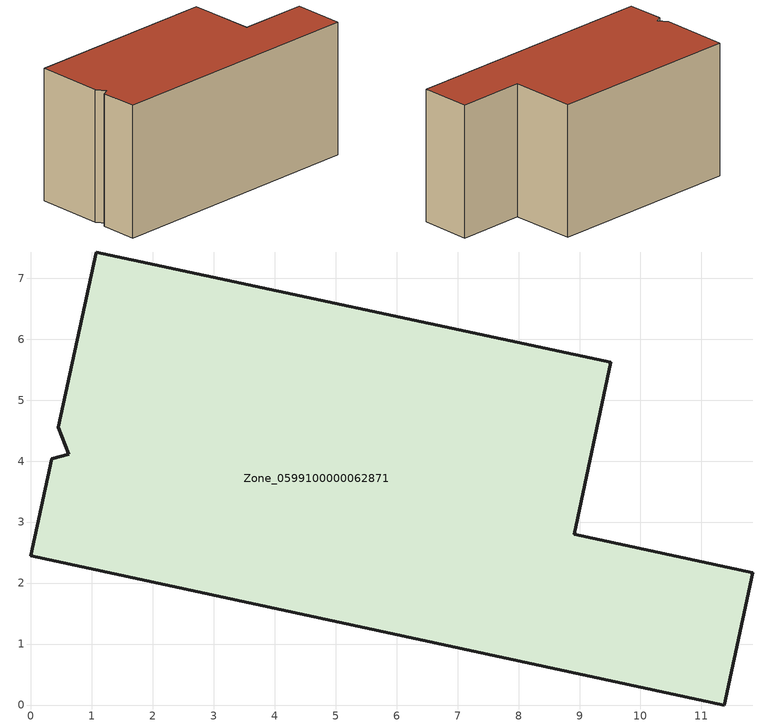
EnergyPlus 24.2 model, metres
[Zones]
Zone_0599100000062871
 floor ground (C_G): 11.84,2.17 11.37,0 0,2.45 0.34,4.04 0.62,4.11 0.45,4.56 1.07,7.43 9.51,5.62 8.91,2.8 z0
 wall outside (C_F): 1.07,7.43 0.45,4.56 0.62,4.11 0.34,4.04 0,2.45 11.37,0 11.84,2.17 8.91,2.8 9.51,5.62 1.07,7.43 z0:5.88
 roof outside (C_R): 0.62,4.11 0.34,4.04 0,2.45 11.37,0 11.84,2.17 8.91,2.8 9.51,5.62 1.07,7.43 0.45,4.56 z5.88
[BUILDING]
Pand.0599100000062871: North Axis=0; Terrain=City; Loads Convergence Tolerance Value=0.04; Temperature Convergence Tolerance Value=0.4; Solar Distribution=FullExterior; Maximum Number of Warmup Days=25; Minimum Number of Warmup Days=1
[Site:Location]
Rotterdam.The.Hague.AP_ZH_NLD Design_Conditions: Latitude=51.96; Longitude=4.45; Time Zone=1; Elevation=-4.5
[SITE:GROUNDTEMPERATURE:BUILDINGSURFACE]
18, 18, 18, 18, 18, 18, 18, 18, 18, 18, 18, 18
[MATERIAL] Thermal Absorptance=0.9; Solar Absorptance=0.7; Visible Absorptance=0.7
Name | Roughness | Thickness | Conductivity | Density | Specific Heat
G.TI.1975-1991 | MediumSmooth | 0.15 | 0.288461 | 540 | 1210
F.TI.1975-1991 | Rough | 0.3 | 0.230769 | 1920 | 840
R.TI.1975-1991 | MediumRough | 0.2 | 0.153846 | 1500 | 1000
[CONSTRUCTION]
C_G: G.TI.1975-1991
C_F: F.TI.1975-1991
C_R: R.TI.1975-1991
[ZONE]
Zone_0599100000062871: Type=1; Multiplier=1; Ceiling Height=Autocalculate; Volume=Autocalculate; Floor Area=autocalculate; Part of Total Floor Area=Yes
[ZONEINFILTRATION:DESIGNFLOWRATE]
Infil_Zone_0599100000062871: Zone or ZoneList or Space or SpaceList=Zone_0599100000062871; Schedule=AlwaysOn; Design Flow Rate Calculation Method=Flow/Area; Flow Rate per Floor Area=0.003; Constant Term Coefficient=1; Temperature Term Coefficient=0; Velocity Term Coefficient=0; Velocity Squared Term Coefficient=0
[HVACTEMPLATE:ZONE:IDEALLOADSAIRSYSTEM]
Zone_0599100000062871: Maximum Heating Supply Air Temperature=50; Minimum Cooling Supply Air Temperature=13; Maximum Heating Supply Air Humidity Ratio=0.0156; Minimum Cooling Supply Air Humidity Ratio=0.0077; Heating Limit=NoLimit; Cooling Limit=NoLimit; Dehumidification Control Type=ConstantSensibleHeatRatio; Cooling Sensible Heat Ratio=0.7; Dehumidification Setpoint=60; Humidification Control Type=None; Humidification Setpoint=30; Outdoor Air Method=None; Outdoor Air Flow Rate per Person=0.00944; Outdoor Air Flow Rate per Zone Floor Area=0; Outdoor Air Flow Rate per Zone=0; Demand Controlled Ventilation Type=None; Outdoor Air Economizer Type=NoEconomizer; Heat Recovery Type=None; Sensible Heat Recovery Effectiveness=0.7; Latent Heat Recovery Effectiveness=0.65
[ZONECONTROL:THERMOSTAT]
ThermostatControl_Zone_0599100000062871: Zone or ZoneList=Zone_0599100000062871; Control Type Schedule=DualSetpointControlType; Control 1=Thermostat_Zone_0599100000062871; Temperature Difference Between Cutout And Setpoint=0
[THERMOSTATSETPOINT:DUALSETPOINT]
Thermostat_Zone_0599100000062871: Heating Setpoint Temperature Schedule=HeatingSetpoint_Zone_0599100000062871; Cooling Setpoint Temperature Schedule=CoolingSetpoint_Zone_0599100000062871
[SCHEDULE:COMPACT]
HeatingSetpoint_Zone_0599100000062871: Through: 12/31, For: AllDays, Until: 24:00, 21
CoolingSetpoint_Zone_0599100000062871: Through: 12/31, For: AllDays, Until: 24:00, 24
DualSetpointControlType: Through: 12/31, For: AllDays, Until: 24:00, 4
AlwaysOn: Through: 12/31, For: AllDays, Until: 24:00, 1
